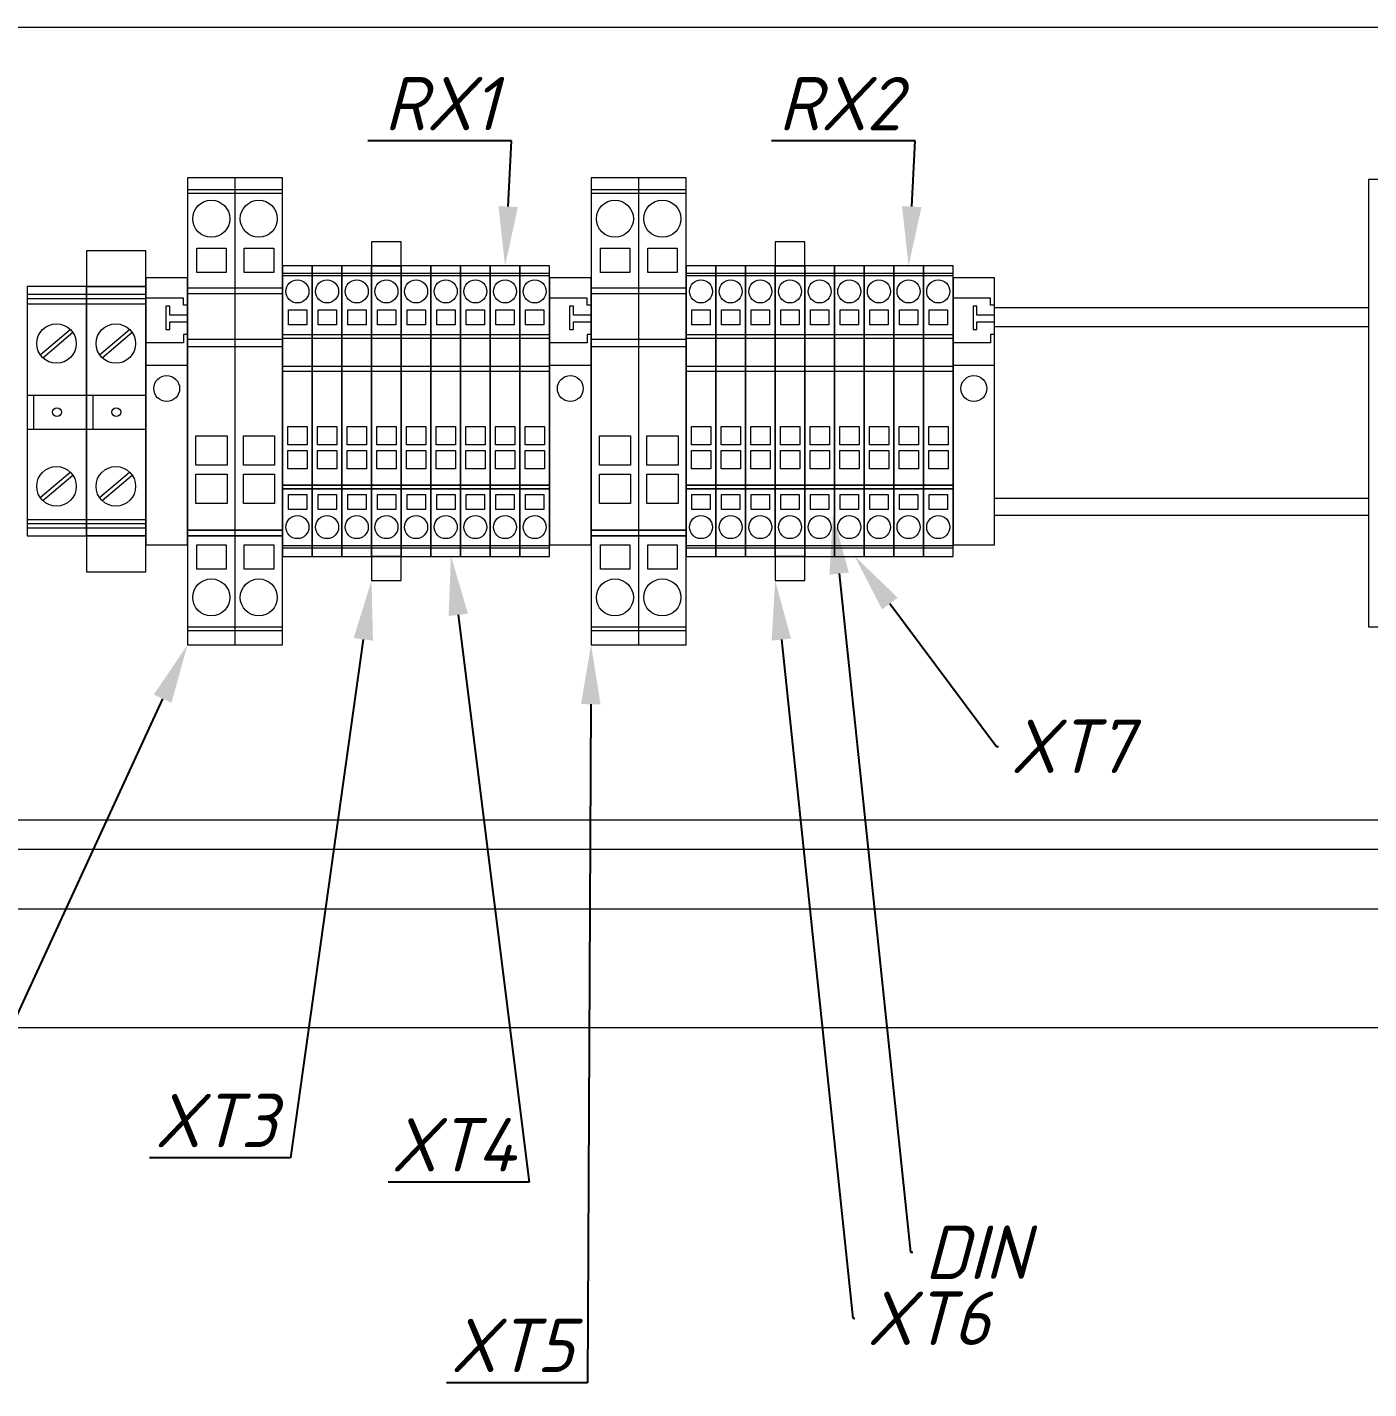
# Model space of a CAD drawing. Extents: x -319 to 3117, y -991 to 292.
# Drawn here: x 2478 to 2704.2, y -714.5 to -485.1 of the extents above; entities that cross this region are included whole.
import ezdxf
from ezdxf import colors
from ezdxf.entities.mleader import LeaderData, LeaderLine
from ezdxf.math import Vec2, Vec3

# ---------------------------------------------------------------- set-up
doc = ezdxf.new("R2010")
doc.units = 0
doc.layers.get('0').update_dxf_attribs({"lineweight": 15})
doc.styles.get("Standard").update_dxf_attribs({"font": 'GOST_Common Italic_0.ttf'})

msp = doc.modelspace()

# ---------------------------------------------------------------- linework, layer by layer
at = {"lineweight": 15}
for p, q in [((2383.861, -485.065), (2819.444, -485.065)), ((2505.021, -510.422), (2505.021, -589.15)), ((2513.055, -510.422), (2505.021, -510.422)), ((2513.021, -510.422), (2513.021, -589.15)), ((2521.055, -510.422), (2513.021, -510.422)), ((2513.055, -589.15), (2513.055, -510.422)), ((2521.055, -589.15), (2521.055, -510.422)), ((2573.055, -510.422), (2573.055, -589.15)), ((2581.088, -510.422), (2573.055, -510.422)), ((2581.055, -510.422), (2581.055, -589.15)), ((2589.088, -510.422), (2581.055, -510.422)), ((2581.088, -589.15), (2581.088, -510.422)), ((2589.088, -589.15), (2589.088, -510.422)), ((2505.021, -512.434), (2513.055, -512.434)), ((2505.021, -513.056), (2513.055, -513.056)), ((2513.021, -512.434), (2521.055, -512.434)), ((2513.021, -513.056), (2521.055, -513.056)), ((2573.055, -512.434), (2581.088, -512.434)), ((2573.055, -513.056), (2581.088, -513.056)), ((2581.055, -512.434), (2589.088, -512.434)), ((2581.055, -513.056), (2589.088, -513.056)), ((2521.055, -525.286), (2521.055, -574.286)), ((2526.055, -525.286), (2521.055, -525.286)), ((2526.055, -574.286), (2526.055, -525.286)), ((2526.055, -525.286), (2526.055, -574.286)), ((2531.055, -525.286), (2526.055, -525.286)), ((2531.055, -574.286), (2531.055, -525.286)), ((2531.055, -525.286), (2531.055, -574.286)), ((2536.055, -525.286), (2531.055, -525.286)), ((2536.055, -574.286), (2536.055, -525.286)), ((2536.055, -525.286), (2536.055, -574.286)), ((2541.055, -525.286), (2536.055, -525.286)), ((2541.055, -574.286), (2541.055, -525.286)), ((2541.055, -525.286), (2541.055, -574.286)), ((2546.055, -525.286), (2541.055, -525.286)), ((2546.055, -574.286), (2546.055, -525.286)), ((2546.055, -525.286), (2546.055, -574.286)), ((2551.055, -525.286), (2546.055, -525.286)), ((2551.055, -574.286), (2551.055, -525.286)), ((2551.055, -525.286), (2551.055, -574.286)), ((2556.055, -525.286), (2551.055, -525.286)), ((2556.055, -574.286), (2556.055, -525.286)), ((2556.055, -525.286), (2556.055, -574.286)), ((2561.055, -525.286), (2556.055, -525.286)), ((2561.055, -574.286), (2561.055, -525.286)), ((2561.055, -525.286), (2561.055, -574.286)), ((2566.055, -525.286), (2561.055, -525.286)), ((2566.055, -574.286), (2566.055, -525.286)), ((2589.088, -525.286), (2589.088, -574.286)), ((2594.088, -525.286), (2589.088, -525.286)), ((2594.088, -574.286), (2594.088, -525.286)), ((2594.088, -525.286), (2594.088, -574.286)), ((2599.088, -525.286), (2594.088, -525.286)), ((2599.088, -574.286), (2599.088, -525.286)), ((2599.088, -525.286), (2599.088, -574.286)), ((2604.088, -525.286), (2599.088, -525.286)), ((2604.088, -574.286), (2604.088, -525.286)), ((2604.088, -525.286), (2604.088, -574.286)), ((2609.088, -525.286), (2604.088, -525.286)), ((2609.088, -574.286), (2609.088, -525.286)), ((2609.088, -525.286), (2609.088, -574.286)), ((2614.088, -525.286), (2609.088, -525.286)), ((2614.088, -574.286), (2614.088, -525.286)), ((2614.088, -525.286), (2614.088, -574.286)), ((2619.088, -525.286), (2614.088, -525.286)), ((2619.088, -574.286), (2619.088, -525.286)), ((2619.088, -525.286), (2619.088, -574.286)), ((2624.088, -525.286), (2619.088, -525.286)), ((2624.088, -574.286), (2624.088, -525.286)), ((2624.088, -525.286), (2624.088, -574.286)), ((2629.088, -525.286), (2624.088, -525.286)), ((2629.088, -574.286), (2629.088, -525.286)), ((2629.088, -525.286), (2629.088, -574.286)), ((2634.088, -525.286), (2629.088, -525.286)), ((2634.088, -574.286), (2634.088, -525.286)), ((2498.021, -527.286), (2498.021, -572.286)), ((2505.021, -527.286), (2498.021, -527.286)), ((2505.021, -572.286), (2505.021, -527.286)), ((2521.055, -526.538), (2526.055, -526.538)), ((2521.055, -526.925), (2526.055, -526.925)), ((2526.055, -526.538), (2531.055, -526.538)), ((2526.055, -526.925), (2531.055, -526.925)), ((2531.055, -526.538), (2536.055, -526.538)), ((2531.055, -526.925), (2536.055, -526.925)), ((2536.055, -526.538), (2541.055, -526.538)), ((2536.055, -526.925), (2541.055, -526.925)), ((2541.055, -526.538), (2546.055, -526.538)), ((2541.055, -526.925), (2546.055, -526.925)), ((2546.055, -526.538), (2551.055, -526.538)), ((2546.055, -526.925), (2551.055, -526.925)), ((2551.055, -526.538), (2556.055, -526.538)), ((2551.055, -526.925), (2556.055, -526.925)), ((2556.055, -526.538), (2561.055, -526.538)), ((2556.055, -526.925), (2561.055, -526.925)), ((2561.055, -526.538), (2566.055, -526.538)), ((2561.055, -526.925), (2566.055, -526.925)), ((2566.055, -527.286), (2566.055, -572.286)), ((2573.055, -527.286), (2566.055, -527.286)), ((2573.055, -572.286), (2573.055, -527.286)), ((2589.088, -526.538), (2594.088, -526.538)), ((2589.088, -526.925), (2594.088, -526.925)), ((2594.088, -526.538), (2599.088, -526.538)), ((2594.088, -526.925), (2599.088, -526.925)), ((2599.088, -526.538), (2604.088, -526.538)), ((2599.088, -526.925), (2604.088, -526.925)), ((2604.088, -526.538), (2609.088, -526.538)), ((2604.088, -526.925), (2609.088, -526.925)), ((2609.088, -526.538), (2614.088, -526.538)), ((2609.088, -526.925), (2614.088, -526.925)), ((2614.088, -526.538), (2619.088, -526.538)), ((2614.088, -526.925), (2619.088, -526.925)), ((2619.088, -526.538), (2624.088, -526.538)), ((2619.088, -526.925), (2624.088, -526.925)), ((2624.088, -526.538), (2629.088, -526.538)), ((2624.088, -526.925), (2629.088, -526.925)), ((2629.088, -526.538), (2634.088, -526.538)), ((2629.088, -526.925), (2634.088, -526.925)), ((2634.088, -527.286), (2634.088, -572.286)), ((2641.088, -527.286), (2634.088, -527.286)), ((2641.088, -572.286), (2641.088, -527.286)), ((2478.021, -528.786), (2478.021, -570.786)), ((2488.021, -528.786), (2478.021, -528.786)), ((2478.021, -530.039), (2488.021, -530.039)), ((2488.021, -570.786), (2488.021, -528.786)), ((2488.021, -528.786), (2488.021, -570.786)), ((2498.021, -528.786), (2488.021, -528.786)), ((2488.021, -530.039), (2498.021, -530.039)), ((2498.021, -570.786), (2498.021, -528.786)), ((2505.021, -528.962), (2513.055, -528.962)), ((2505.021, -529.955), (2513.055, -529.955)), ((2513.021, -528.962), (2521.055, -528.962)), ((2513.021, -529.955), (2521.055, -529.955)), ((2573.055, -528.962), (2581.088, -528.962)), ((2573.055, -529.955), (2581.088, -529.955)), ((2581.055, -528.962), (2589.088, -528.962)), ((2581.055, -529.955), (2589.088, -529.955)), ((2478.021, -530.779), (2488.021, -530.779)), ((2478.021, -531.703), (2488.021, -531.703)), ((2488.021, -530.779), (2498.021, -530.779)), ((2488.021, -531.703), (2498.021, -531.703)), ((2504.351, -530.723), (2498.021, -530.723)), ((2502.037, -532.087), (2501.385, -532.087)), ((2501.385, -532.087), (2501.385, -536)), ((2502.037, -533.569), (2502.037, -532.087)), ((2504.351, -531.895), (2504.351, -530.723)), ((2505.021, -531.895), (2504.351, -531.895)), ((2572.384, -530.723), (2566.055, -530.723)), ((2570.07, -532.087), (2569.418, -532.087)), ((2569.418, -532.087), (2569.418, -536)), ((2570.07, -533.569), (2570.07, -532.087)), ((2572.384, -531.895), (2572.384, -530.723)), ((2573.055, -531.895), (2572.384, -531.895)), ((2640.417, -530.723), (2634.088, -530.723)), ((2638.104, -532.087), (2637.451, -532.087)), ((2637.451, -532.087), (2637.451, -536)), ((2638.104, -533.569), (2638.104, -532.087)), ((2640.417, -531.895), (2640.417, -530.723)), ((2641.088, -531.895), (2640.417, -531.895)), ((2641.088, -532.286), (2704.129, -532.286)), ((2704.129, -532.286), (2704.129, -567.286)), ((2503.224, -533.569), (2502.037, -533.569)), ((2505.021, -533.569), (2503.224, -533.569)), ((2571.257, -533.569), (2570.07, -533.569)), ((2573.055, -533.569), (2571.257, -533.569)), ((2639.29, -533.569), (2638.104, -533.569)), ((2641.088, -533.569), (2639.29, -533.569)), ((2480.21, -540.271), (2485.272, -535.995)), ((2480.64, -540.775), (2485.675, -536.473)), ((2490.21, -540.271), (2495.272, -535.995)), ((2490.64, -540.775), (2495.675, -536.473)), ((2501.385, -536), (2502.037, -536)), ((2502.037, -536), (2502.037, -534.696)), ((2502.037, -534.696), (2505.021, -534.696)), ((2505.021, -536.83), (2504.351, -536.83)), ((2504.351, -536.83), (2504.351, -538.253)), ((2521.055, -536.825), (2526.055, -536.825)), ((2526.055, -536.825), (2531.055, -536.825)), ((2531.055, -536.825), (2536.055, -536.825)), ((2536.055, -536.825), (2541.055, -536.825)), ((2541.055, -536.825), (2546.055, -536.825)), ((2546.055, -536.825), (2551.055, -536.825)), ((2551.055, -536.825), (2556.055, -536.825)), ((2556.055, -536.825), (2561.055, -536.825)), ((2561.055, -536.825), (2566.055, -536.825)), ((2569.418, -536), (2570.07, -536)), ((2570.07, -536), (2570.07, -534.696)), ((2570.07, -534.696), (2573.055, -534.696)), ((2573.055, -536.83), (2572.384, -536.83)), ((2572.384, -536.83), (2572.384, -538.253)), ((2589.088, -536.825), (2594.088, -536.825)), ((2594.088, -536.825), (2599.088, -536.825)), ((2599.088, -536.825), (2604.088, -536.825)), ((2604.088, -536.825), (2609.088, -536.825)), ((2609.088, -536.825), (2614.088, -536.825)), ((2614.088, -536.825), (2619.088, -536.825)), ((2619.088, -536.825), (2624.088, -536.825)), ((2624.088, -536.825), (2629.088, -536.825)), ((2629.088, -536.825), (2634.088, -536.825)), ((2637.451, -536), (2638.104, -536)), ((2638.104, -536), (2638.104, -534.696)), ((2638.104, -534.696), (2641.088, -534.696)), ((2641.088, -536.83), (2640.417, -536.83)), ((2640.417, -536.83), (2640.417, -538.253)), ((2641.088, -535.522), (2704.129, -535.522)), ((2504.351, -538.253), (2498.021, -538.253)), ((2505.021, -537.614), (2513.055, -537.614)), ((2505.021, -538.89), (2513.055, -538.89)), ((2513.021, -537.614), (2521.055, -537.614)), ((2513.021, -538.89), (2521.055, -538.89)), ((2521.055, -537.443), (2526.055, -537.443)), ((2526.055, -537.443), (2531.055, -537.443)), ((2531.055, -537.443), (2536.055, -537.443)), ((2536.055, -537.443), (2541.055, -537.443)), ((2541.055, -537.443), (2546.055, -537.443)), ((2546.055, -537.443), (2551.055, -537.443)), ((2551.055, -537.443), (2556.055, -537.443)), ((2556.055, -537.443), (2561.055, -537.443)), ((2561.055, -537.443), (2566.055, -537.443)), ((2572.384, -538.253), (2566.055, -538.253)), ((2573.055, -537.614), (2581.088, -537.614)), ((2573.055, -538.89), (2581.088, -538.89)), ((2581.055, -537.614), (2589.088, -537.614)), ((2581.055, -538.89), (2589.088, -538.89)), ((2589.088, -537.443), (2594.088, -537.443)), ((2594.088, -537.443), (2599.088, -537.443)), ((2599.088, -537.443), (2604.088, -537.443)), ((2604.088, -537.443), (2609.088, -537.443)), ((2609.088, -537.443), (2614.088, -537.443)), ((2614.088, -537.443), (2619.088, -537.443)), ((2619.088, -537.443), (2624.088, -537.443)), ((2624.088, -537.443), (2629.088, -537.443)), ((2629.088, -537.443), (2634.088, -537.443)), ((2640.417, -538.253), (2634.088, -538.253)), ((2498.021, -542.027), (2505.021, -542.027)), ((2521.055, -542.21), (2526.055, -542.21)), ((2521.055, -543.004), (2526.055, -543.004)), ((2526.055, -542.21), (2531.055, -542.21)), ((2526.055, -543.004), (2531.055, -543.004)), ((2531.055, -542.21), (2536.055, -542.21)), ((2531.055, -543.004), (2536.055, -543.004)), ((2536.055, -542.21), (2541.055, -542.21)), ((2536.055, -543.004), (2541.055, -543.004)), ((2541.055, -542.21), (2546.055, -542.21)), ((2541.055, -543.004), (2546.055, -543.004)), ((2546.055, -542.21), (2551.055, -542.21)), ((2546.055, -543.004), (2551.055, -543.004)), ((2551.055, -542.21), (2556.055, -542.21)), ((2551.055, -543.004), (2556.055, -543.004)), ((2556.055, -542.21), (2561.055, -542.21)), ((2556.055, -543.004), (2561.055, -543.004)), ((2561.055, -542.21), (2566.055, -542.21)), ((2561.055, -543.004), (2566.055, -543.004)), ((2566.055, -542.027), (2573.055, -542.027)), ((2589.088, -542.21), (2594.088, -542.21)), ((2589.088, -543.004), (2594.088, -543.004)), ((2594.088, -542.21), (2599.088, -542.21)), ((2594.088, -543.004), (2599.088, -543.004)), ((2599.088, -542.21), (2604.088, -542.21)), ((2599.088, -543.004), (2604.088, -543.004)), ((2604.088, -542.21), (2609.088, -542.21)), ((2604.088, -543.004), (2609.088, -543.004)), ((2609.088, -542.21), (2614.088, -542.21)), ((2609.088, -543.004), (2614.088, -543.004)), ((2614.088, -542.21), (2619.088, -542.21)), ((2614.088, -543.004), (2619.088, -543.004)), ((2619.088, -542.21), (2624.088, -542.21)), ((2619.088, -543.004), (2624.088, -543.004)), ((2624.088, -542.21), (2629.088, -542.21)), ((2624.088, -543.004), (2629.088, -543.004)), ((2629.088, -542.21), (2634.088, -542.21)), ((2629.088, -543.004), (2634.088, -543.004)), ((2634.088, -542.027), (2641.088, -542.027)), ((2478.021, -547.062), (2488.021, -547.062)), ((2479.059, -547.062), (2479.059, -552.793)), ((2488.021, -547.062), (2498.021, -547.062)), ((2489.059, -547.062), (2489.059, -552.793)), ((2478.021, -552.793), (2488.021, -552.793)), ((2488.021, -552.793), (2498.021, -552.793)), ((2480.21, -564.335), (2485.272, -560.058)), ((2480.64, -564.838), (2485.675, -560.536)), ((2490.21, -564.335), (2495.272, -560.058)), ((2490.64, -564.838), (2495.675, -560.536)), ((2641.088, -564.451), (2704.129, -564.451)), ((2478.021, -568.046), (2488.021, -568.046)), ((2478.021, -568.693), (2488.021, -568.693)), ((2488.021, -568.046), (2498.021, -568.046)), ((2488.021, -568.693), (2498.021, -568.693)), ((2641.088, -567.286), (2704.129, -567.286)), ((2478.021, -569.433), (2488.021, -569.433)), ((2478.021, -570.786), (2488.021, -570.786)), ((2488.021, -569.433), (2498.021, -569.433)), ((2488.021, -570.786), (2498.021, -570.786)), ((2498.021, -572.286), (2505.021, -572.286)), ((2521.055, -572.4), (2526.055, -572.4)), ((2521.055, -572.787), (2526.055, -572.787)), ((2526.055, -572.4), (2531.055, -572.4)), ((2526.055, -572.787), (2531.055, -572.787)), ((2531.055, -572.4), (2536.055, -572.4)), ((2531.055, -572.787), (2536.055, -572.787)), ((2536.055, -572.4), (2541.055, -572.4)), ((2536.055, -572.787), (2541.055, -572.787)), ((2541.055, -572.4), (2546.055, -572.4)), ((2541.055, -572.787), (2546.055, -572.787)), ((2546.055, -572.4), (2551.055, -572.4)), ((2546.055, -572.787), (2551.055, -572.787)), ((2551.055, -572.4), (2556.055, -572.4)), ((2551.055, -572.787), (2556.055, -572.787)), ((2556.055, -572.4), (2561.055, -572.4)), ((2556.055, -572.787), (2561.055, -572.787)), ((2561.055, -572.4), (2566.055, -572.4)), ((2561.055, -572.787), (2566.055, -572.787)), ((2566.055, -572.286), (2573.055, -572.286)), ((2589.088, -572.4), (2594.088, -572.4)), ((2589.088, -572.787), (2594.088, -572.787)), ((2594.088, -572.4), (2599.088, -572.4)), ((2594.088, -572.787), (2599.088, -572.787)), ((2599.088, -572.4), (2604.088, -572.4)), ((2599.088, -572.787), (2604.088, -572.787)), ((2604.088, -572.4), (2609.088, -572.4)), ((2604.088, -572.787), (2609.088, -572.787)), ((2609.088, -572.4), (2614.088, -572.4)), ((2609.088, -572.787), (2614.088, -572.787)), ((2614.088, -572.4), (2619.088, -572.4)), ((2614.088, -572.787), (2619.088, -572.787)), ((2619.088, -572.4), (2624.088, -572.4)), ((2619.088, -572.787), (2624.088, -572.787)), ((2624.088, -572.4), (2629.088, -572.4)), ((2624.088, -572.787), (2629.088, -572.787)), ((2629.088, -572.4), (2634.088, -572.4)), ((2629.088, -572.787), (2634.088, -572.787)), ((2634.088, -572.286), (2641.088, -572.286)), ((2521.055, -574.286), (2526.055, -574.286)), ((2526.055, -574.286), (2531.055, -574.286)), ((2531.055, -574.286), (2536.055, -574.286)), ((2536.055, -574.286), (2541.055, -574.286)), ((2541.055, -574.286), (2546.055, -574.286)), ((2546.055, -574.286), (2551.055, -574.286)), ((2551.055, -574.286), (2556.055, -574.286)), ((2556.055, -574.286), (2561.055, -574.286)), ((2561.055, -574.286), (2566.055, -574.286)), ((2589.088, -574.286), (2594.088, -574.286)), ((2594.088, -574.286), (2599.088, -574.286)), ((2599.088, -574.286), (2604.088, -574.286)), ((2604.088, -574.286), (2609.088, -574.286)), ((2609.088, -574.286), (2614.088, -574.286)), ((2614.088, -574.286), (2619.088, -574.286)), ((2619.088, -574.286), (2624.088, -574.286)), ((2624.088, -574.286), (2629.088, -574.286)), ((2629.088, -574.286), (2634.088, -574.286)), ((2505.021, -586.119), (2513.055, -586.119)), ((2505.021, -586.742), (2513.055, -586.742)), ((2513.021, -586.119), (2521.055, -586.119)), ((2513.021, -586.742), (2521.055, -586.742)), ((2573.055, -586.119), (2581.088, -586.119)), ((2573.055, -586.742), (2581.088, -586.742)), ((2581.055, -586.119), (2589.088, -586.119)), ((2581.055, -586.742), (2589.088, -586.742)), ((2505.021, -589.15), (2513.055, -589.15)), ((2505.021, -589.15), (2513.021, -589.15)), ((2513.021, -589.15), (2521.055, -589.15)), ((2513.021, -589.15), (2521.021, -589.15)), ((2573.055, -589.15), (2581.088, -589.15)), ((2573.055, -589.15), (2581.055, -589.15)), ((2581.055, -589.15), (2589.088, -589.15)), ((2581.055, -589.15), (2589.055, -589.15))]:
    msp.add_line(p, q, dxfattribs=at)
at = {"color": 0, "linetype": 'Continuous', "lineweight": 15, "extrusion": (0, 1, -2.22045e-16)}
for p, q in [((2383.861, -618.639), (2822.69, -618.639)), ((2822.69, -623.639), (2383.861, -623.639))]:
    msp.add_line(p, q, dxfattribs=at)
at = {"color": 0, "linetype": 'Continuous', "lineweight": 20, "extrusion": (0, 1, -2.22045e-16)}
for p, q in [((2372.661, -633.639), (2832.661, -633.639)), ((2352.661, -653.639), (2852.661, -653.639))]:
    msp.add_line(p, q, dxfattribs=at)
at = {"lineweight": 15}
for points in [[(2488.021, -528.786), (2498.021, -528.786), (2498.021, -522.724), (2488.021, -522.724)], [(2506.588, -522.296), (2511.555, -522.296), (2511.555, -526.409), (2506.588, -526.409)], [(2514.588, -522.296), (2519.555, -522.296), (2519.555, -526.409), (2514.588, -526.409)], [(2536.055, -525.286), (2541.055, -525.286), (2541.055, -521.249), (2536.055, -521.249)], [(2574.621, -522.296), (2579.588, -522.296), (2579.588, -526.409), (2574.621, -526.409)], [(2582.621, -522.296), (2587.588, -522.296), (2587.588, -526.409), (2582.621, -526.409)], [(2604.088, -525.286), (2609.088, -525.286), (2609.088, -521.249), (2604.088, -521.249)], [(2522.03, -532.676), (2525.121, -532.676), (2525.121, -535.236), (2522.03, -535.236)], [(2527.03, -532.676), (2530.121, -532.676), (2530.121, -535.236), (2527.03, -535.236)], [(2532.03, -532.676), (2535.121, -532.676), (2535.121, -535.236), (2532.03, -535.236)], [(2537.03, -532.676), (2540.121, -532.676), (2540.121, -535.236), (2537.03, -535.236)], [(2542.03, -532.676), (2545.121, -532.676), (2545.121, -535.236), (2542.03, -535.236)], [(2547.03, -532.676), (2550.121, -532.676), (2550.121, -535.236), (2547.03, -535.236)], [(2552.03, -532.676), (2555.121, -532.676), (2555.121, -535.236), (2552.03, -535.236)], [(2557.03, -532.676), (2560.121, -532.676), (2560.121, -535.236), (2557.03, -535.236)], [(2562.03, -532.676), (2565.121, -532.676), (2565.121, -535.236), (2562.03, -535.236)], [(2590.063, -532.676), (2593.154, -532.676), (2593.154, -535.236), (2590.063, -535.236)], [(2595.063, -532.676), (2598.154, -532.676), (2598.154, -535.236), (2595.063, -535.236)], [(2600.063, -532.676), (2603.154, -532.676), (2603.154, -535.236), (2600.063, -535.236)], [(2605.063, -532.676), (2608.154, -532.676), (2608.154, -535.236), (2605.063, -535.236)], [(2610.063, -532.676), (2613.154, -532.676), (2613.154, -535.236), (2610.063, -535.236)], [(2615.063, -532.676), (2618.154, -532.676), (2618.154, -535.236), (2615.063, -535.236)], [(2620.063, -532.676), (2623.154, -532.676), (2623.154, -535.236), (2620.063, -535.236)], [(2625.063, -532.676), (2628.154, -532.676), (2628.154, -535.236), (2625.063, -535.236)], [(2630.063, -532.676), (2633.154, -532.676), (2633.154, -535.236), (2630.063, -535.236)], [(2521.941, -552.362), (2525.209, -552.362), (2525.209, -555.451), (2521.941, -555.451)], [(2526.941, -552.362), (2530.209, -552.362), (2530.209, -555.451), (2526.941, -555.451)], [(2531.941, -552.362), (2535.209, -552.362), (2535.209, -555.451), (2531.941, -555.451)], [(2536.941, -552.362), (2540.209, -552.362), (2540.209, -555.451), (2536.941, -555.451)], [(2541.941, -552.362), (2545.209, -552.362), (2545.209, -555.451), (2541.941, -555.451)], [(2546.941, -552.362), (2550.209, -552.362), (2550.209, -555.451), (2546.941, -555.451)], [(2551.941, -552.362), (2555.209, -552.362), (2555.209, -555.451), (2551.941, -555.451)], [(2556.941, -552.362), (2560.209, -552.362), (2560.209, -555.451), (2556.941, -555.451)], [(2561.941, -552.362), (2565.209, -552.362), (2565.209, -555.451), (2561.941, -555.451)], [(2589.975, -552.362), (2593.243, -552.362), (2593.243, -555.451), (2589.975, -555.451)], [(2594.975, -552.362), (2598.243, -552.362), (2598.243, -555.451), (2594.975, -555.451)], [(2599.975, -552.362), (2603.243, -552.362), (2603.243, -555.451), (2599.975, -555.451)], [(2604.975, -552.362), (2608.243, -552.362), (2608.243, -555.451), (2604.975, -555.451)], [(2609.975, -552.362), (2613.243, -552.362), (2613.243, -555.451), (2609.975, -555.451)], [(2614.975, -552.362), (2618.243, -552.362), (2618.243, -555.451), (2614.975, -555.451)], [(2619.975, -552.362), (2623.243, -552.362), (2623.243, -555.451), (2619.975, -555.451)], [(2624.975, -552.362), (2628.243, -552.362), (2628.243, -555.451), (2624.975, -555.451)], [(2629.975, -552.362), (2633.243, -552.362), (2633.243, -555.451), (2629.975, -555.451)], [(2506.446, -553.924), (2511.696, -553.924), (2511.696, -558.888), (2506.446, -558.888)], [(2514.446, -553.924), (2519.696, -553.924), (2519.696, -558.888), (2514.446, -558.888)], [(2574.479, -553.924), (2579.73, -553.924), (2579.73, -558.888), (2574.479, -558.888)], [(2582.479, -553.924), (2587.73, -553.924), (2587.73, -558.888), (2582.479, -558.888)], [(2521.941, -556.378), (2525.209, -556.378), (2525.209, -559.468), (2521.941, -559.468)], [(2526.941, -556.378), (2530.209, -556.378), (2530.209, -559.468), (2526.941, -559.468)], [(2531.941, -556.378), (2535.209, -556.378), (2535.209, -559.468), (2531.941, -559.468)], [(2536.941, -556.378), (2540.209, -556.378), (2540.209, -559.468), (2536.941, -559.468)], [(2541.941, -556.378), (2545.209, -556.378), (2545.209, -559.468), (2541.941, -559.468)], [(2546.941, -556.378), (2550.209, -556.378), (2550.209, -559.468), (2546.941, -559.468)], [(2551.941, -556.378), (2555.209, -556.378), (2555.209, -559.468), (2551.941, -559.468)], [(2556.941, -556.378), (2560.209, -556.378), (2560.209, -559.468), (2556.941, -559.468)], [(2561.941, -556.378), (2565.209, -556.378), (2565.209, -559.468), (2561.941, -559.468)], [(2589.975, -556.378), (2593.243, -556.378), (2593.243, -559.468), (2589.975, -559.468)], [(2594.975, -556.378), (2598.243, -556.378), (2598.243, -559.468), (2594.975, -559.468)], [(2599.975, -556.378), (2603.243, -556.378), (2603.243, -559.468), (2599.975, -559.468)], [(2604.975, -556.378), (2608.243, -556.378), (2608.243, -559.468), (2604.975, -559.468)], [(2609.975, -556.378), (2613.243, -556.378), (2613.243, -559.468), (2609.975, -559.468)], [(2614.975, -556.378), (2618.243, -556.378), (2618.243, -559.468), (2614.975, -559.468)], [(2619.975, -556.378), (2623.243, -556.378), (2623.243, -559.468), (2619.975, -559.468)], [(2624.975, -556.378), (2628.243, -556.378), (2628.243, -559.468), (2624.975, -559.468)], [(2629.975, -556.378), (2633.243, -556.378), (2633.243, -559.468), (2629.975, -559.468)], [(2506.446, -560.377), (2511.696, -560.377), (2511.696, -565.341), (2506.446, -565.341)], [(2514.446, -560.377), (2519.696, -560.377), (2519.696, -565.341), (2514.446, -565.341)], [(2574.479, -560.377), (2579.73, -560.377), (2579.73, -565.341), (2574.479, -565.341)], [(2582.479, -560.377), (2587.73, -560.377), (2587.73, -565.341), (2582.479, -565.341)], [(2521.055, -562.248), (2526.055, -562.248), (2526.055, -562.248), (2521.055, -562.248)], [(2521.055, -562.866), (2526.055, -562.866), (2526.055, -562.866), (2521.055, -562.866)], [(2522.03, -563.793), (2525.121, -563.793), (2525.121, -566.353), (2522.03, -566.353)], [(2526.055, -562.248), (2531.055, -562.248), (2531.055, -562.248), (2526.055, -562.248)], [(2526.055, -562.866), (2531.055, -562.866), (2531.055, -562.866), (2526.055, -562.866)], [(2527.03, -563.793), (2530.121, -563.793), (2530.121, -566.353), (2527.03, -566.353)], [(2531.055, -562.248), (2536.055, -562.248), (2536.055, -562.248), (2531.055, -562.248)], [(2531.055, -562.866), (2536.055, -562.866), (2536.055, -562.866), (2531.055, -562.866)], [(2532.03, -563.793), (2535.121, -563.793), (2535.121, -566.353), (2532.03, -566.353)], [(2536.055, -562.248), (2541.055, -562.248), (2541.055, -562.248), (2536.055, -562.248)], [(2536.055, -562.866), (2541.055, -562.866), (2541.055, -562.866), (2536.055, -562.866)], [(2537.03, -563.793), (2540.121, -563.793), (2540.121, -566.353), (2537.03, -566.353)], [(2541.055, -562.248), (2546.055, -562.248), (2546.055, -562.248), (2541.055, -562.248)], [(2541.055, -562.866), (2546.055, -562.866), (2546.055, -562.866), (2541.055, -562.866)], [(2542.03, -563.793), (2545.121, -563.793), (2545.121, -566.353), (2542.03, -566.353)], [(2546.055, -562.248), (2551.055, -562.248), (2551.055, -562.248), (2546.055, -562.248)], [(2546.055, -562.866), (2551.055, -562.866), (2551.055, -562.866), (2546.055, -562.866)], [(2547.03, -563.793), (2550.121, -563.793), (2550.121, -566.353), (2547.03, -566.353)], [(2551.055, -562.248), (2556.055, -562.248), (2556.055, -562.248), (2551.055, -562.248)], [(2551.055, -562.866), (2556.055, -562.866), (2556.055, -562.866), (2551.055, -562.866)], [(2552.03, -563.793), (2555.121, -563.793), (2555.121, -566.353), (2552.03, -566.353)], [(2556.055, -562.248), (2561.055, -562.248), (2561.055, -562.248), (2556.055, -562.248)], [(2556.055, -562.866), (2561.055, -562.866), (2561.055, -562.866), (2556.055, -562.866)], [(2557.03, -563.793), (2560.121, -563.793), (2560.121, -566.353), (2557.03, -566.353)], [(2561.055, -562.248), (2566.055, -562.248), (2566.055, -562.248), (2561.055, -562.248)], [(2561.055, -562.866), (2566.055, -562.866), (2566.055, -562.866), (2561.055, -562.866)], [(2562.03, -563.793), (2565.121, -563.793), (2565.121, -566.353), (2562.03, -566.353)], [(2589.088, -562.248), (2594.088, -562.248), (2594.088, -562.248), (2589.088, -562.248)], [(2589.088, -562.866), (2594.088, -562.866), (2594.088, -562.866), (2589.088, -562.866)], [(2590.063, -563.793), (2593.154, -563.793), (2593.154, -566.353), (2590.063, -566.353)], [(2594.088, -562.248), (2599.088, -562.248), (2599.088, -562.248), (2594.088, -562.248)], [(2594.088, -562.866), (2599.088, -562.866), (2599.088, -562.866), (2594.088, -562.866)], [(2595.063, -563.793), (2598.154, -563.793), (2598.154, -566.353), (2595.063, -566.353)], [(2599.088, -562.248), (2604.088, -562.248), (2604.088, -562.248), (2599.088, -562.248)], [(2599.088, -562.866), (2604.088, -562.866), (2604.088, -562.866), (2599.088, -562.866)], [(2600.063, -563.793), (2603.154, -563.793), (2603.154, -566.353), (2600.063, -566.353)], [(2604.088, -562.248), (2609.088, -562.248), (2609.088, -562.248), (2604.088, -562.248)], [(2604.088, -562.866), (2609.088, -562.866), (2609.088, -562.866), (2604.088, -562.866)], [(2605.063, -563.793), (2608.154, -563.793), (2608.154, -566.353), (2605.063, -566.353)], [(2609.088, -562.248), (2614.088, -562.248), (2614.088, -562.248), (2609.088, -562.248)], [(2609.088, -562.866), (2614.088, -562.866), (2614.088, -562.866), (2609.088, -562.866)], [(2610.063, -563.793), (2613.154, -563.793), (2613.154, -566.353), (2610.063, -566.353)], [(2614.088, -562.248), (2619.088, -562.248), (2619.088, -562.248), (2614.088, -562.248)], [(2614.088, -562.866), (2619.088, -562.866), (2619.088, -562.866), (2614.088, -562.866)], [(2615.063, -563.793), (2618.154, -563.793), (2618.154, -566.353), (2615.063, -566.353)], [(2619.088, -562.248), (2624.088, -562.248), (2624.088, -562.248), (2619.088, -562.248)], [(2619.088, -562.866), (2624.088, -562.866), (2624.088, -562.866), (2619.088, -562.866)], [(2620.063, -563.793), (2623.154, -563.793), (2623.154, -566.353), (2620.063, -566.353)], [(2624.088, -562.248), (2629.088, -562.248), (2629.088, -562.248), (2624.088, -562.248)], [(2624.088, -562.866), (2629.088, -562.866), (2629.088, -562.866), (2624.088, -562.866)], [(2625.063, -563.793), (2628.154, -563.793), (2628.154, -566.353), (2625.063, -566.353)], [(2629.088, -562.248), (2634.088, -562.248), (2634.088, -562.248), (2629.088, -562.248)], [(2629.088, -562.866), (2634.088, -562.866), (2634.088, -562.866), (2629.088, -562.866)], [(2630.063, -563.793), (2633.154, -563.793), (2633.154, -566.353), (2630.063, -566.353)], [(2488.021, -576.849), (2498.021, -576.849), (2498.021, -570.786), (2488.021, -570.786)], [(2505.021, -569.809), (2513.055, -569.809), (2513.055, -569.809), (2505.021, -569.809)], [(2505.021, -570.802), (2513.055, -570.802), (2513.055, -570.802), (2505.021, -570.802)], [(2513.021, -569.809), (2521.055, -569.809), (2521.055, -569.809), (2513.021, -569.809)], [(2513.021, -570.802), (2521.055, -570.802), (2521.055, -570.802), (2513.021, -570.802)], [(2573.055, -569.809), (2581.088, -569.809), (2581.088, -569.809), (2573.055, -569.809)], [(2573.055, -570.802), (2581.088, -570.802), (2581.088, -570.802), (2573.055, -570.802)], [(2581.055, -569.809), (2589.088, -569.809), (2589.088, -569.809), (2581.055, -569.809)], [(2581.055, -570.802), (2589.088, -570.802), (2589.088, -570.802), (2581.055, -570.802)], [(2506.588, -572.291), (2511.555, -572.291), (2511.555, -576.404), (2506.588, -576.404)], [(2514.588, -572.291), (2519.555, -572.291), (2519.555, -576.404), (2514.588, -576.404)], [(2574.621, -572.291), (2579.588, -572.291), (2579.588, -576.404), (2574.621, -576.404)], [(2582.621, -572.291), (2587.588, -572.291), (2587.588, -576.404), (2582.621, -576.404)], [(2536.055, -578.323), (2541.055, -578.323), (2541.055, -574.286), (2536.055, -574.286)], [(2604.088, -578.323), (2609.088, -578.323), (2609.088, -574.286), (2604.088, -574.286)]]:
    msp.add_lwpolyline(points, close=True, dxfattribs=at)
for centre, radius in [((2509.038, -517.332), 3.12), ((2517.038, -517.332), 3.12), ((2577.071, -517.332), 3.12), ((2585.071, -517.332), 3.12), ((2523.555, -529.587), 1.942), ((2528.555, -529.587), 1.942), ((2533.555, -529.587), 1.942), ((2538.555, -529.587), 1.942), ((2543.555, -529.587), 1.942), ((2548.555, -529.587), 1.942), ((2553.555, -529.587), 1.942), ((2558.555, -529.587), 1.942), ((2563.555, -529.587), 1.942), ((2591.588, -529.587), 1.942), ((2596.588, -529.587), 1.942), ((2601.588, -529.587), 1.942), ((2606.588, -529.587), 1.942), ((2611.588, -529.587), 1.942), ((2616.588, -529.587), 1.942), ((2621.588, -529.587), 1.942), ((2626.588, -529.587), 1.942), ((2631.588, -529.587), 1.942), ((2482.943, -538.373), 3.328), ((2492.943, -538.373), 3.328), ((2501.521, -545.958), 2.182), ((2569.555, -545.958), 2.182), ((2637.588, -545.958), 2.182), ((2483.021, -549.928), 0.74), ((2493.021, -549.928), 0.74), ((2482.943, -562.436), 3.328), ((2492.943, -562.436), 3.328), ((2523.555, -569.31), 1.942), ((2528.555, -569.31), 1.942), ((2533.555, -569.31), 1.942), ((2538.555, -569.31), 1.942), ((2543.555, -569.31), 1.942), ((2548.555, -569.31), 1.942), ((2553.555, -569.31), 1.942), ((2558.555, -569.31), 1.942), ((2563.555, -569.31), 1.942), ((2591.588, -569.31), 1.942), ((2596.588, -569.31), 1.942), ((2601.588, -569.31), 1.942), ((2606.588, -569.31), 1.942), ((2611.588, -569.31), 1.942), ((2616.588, -569.31), 1.942), ((2621.588, -569.31), 1.942), ((2626.588, -569.31), 1.942), ((2631.588, -569.31), 1.942), ((2509.038, -581.155), 3.12), ((2517.038, -581.155), 3.12), ((2577.071, -581.155), 3.12), ((2585.071, -581.155), 3.12)]:
    msp.add_circle(centre, radius, dxfattribs=at)
msp.add_open_spline([(2713.254, -513.814), (2713.254, -513.814), (2740.629, -513.814), (2740.629, -513.814), (2740.629, -513.814), (2740.629, -513.814), (2740.629, -586.118), (2740.629, -586.118), (2740.629, -586.118), (2740.629, -586.118), (2740.629, -589.215), (2740.629, -589.215), (2740.629, -589.215), (2740.629, -589.215), (2731.504, -589.215), (2731.504, -589.215), (2731.504, -589.215), (2731.504, -589.215), (2731.504, -586.118), (2731.504, -586.118), (2731.504, -586.118), (2731.504, -586.118), (2704.129, -586.118), (2704.129, -586.118), (2704.129, -586.118), (2704.129, -586.118), (2704.129, -523.11), (2704.129, -523.11), (2704.129, -523.11), (2704.129, -523.11), (2704.129, -513.814), (2704.129, -513.814), (2704.129, -513.814), (2704.129, -513.814), (2704.129, -510.715), (2704.129, -510.715), (2704.129, -510.715), (2704.129, -510.715), (2713.254, -510.715), (2713.254, -510.715), (2713.254, -510.715), (2713.254, -510.715), (2713.254, -513.814), (2713.254, -513.814)], degree=3, knots=[0, 0, 0, 0, 0.0909091, 0.0909091, 0.0909091, 0.0909091, 0.1818182, 0.1818182, 0.1818182, 0.1818182, 0.2727273, 0.2727273, 0.2727273, 0.2727273, 0.3636364, 0.3636364, 0.3636364, 0.3636364, 0.4545455, 0.4545455, 0.4545455, 0.4545455, 0.5454545, 0.5454545, 0.5454545, 0.5454546, 0.6363636, 0.6363636, 0.6363636, 0.6363636, 0.7272727, 0.7272727, 0.7272727, 0.7272727, 0.8181818, 0.8181818, 0.8181818, 0.8181818, 0.9090909, 0.9090909, 0.9090909, 0.9090909, 1, 1, 1, 1], dxfattribs=at)

# ---------------------------------------------------------------- leaders
ml = msp.add_multileader_mtext('Standard', dxfattribs=at)
ml.set_content('RX1', color=256)
ml.set_leader_properties()
ml.build(insert=Vec2(0, 0))
ml.multileader.update_dxf_attribs({"text_right_attachment_type": 6, "dogleg_length": 0.36, "arrow_head_size": 10})
ctx = ml.context
ctx.base_point, ctx.char_height, ctx.arrow_head_size, ctx.plane_origin = Vec3(2534.533, -497.935), 9, 10, Vec3(2457.35, -774.015)
ctx.right_attachment, ctx.text_align_type = 6, 2
notes = []
notes.append((ctx, [(0, (1, 1, 0), (2559.668, -504.235), (-1, 0), 0.36, [(0, [(2558.555, -525.286)], 0, [])])]))
ctx.mtext.insert, ctx.mtext.alignment, ctx.mtext.flow_direction = Vec3(2557.308, -493.435), 3, 5
ml = msp.add_multileader_mtext('Standard', dxfattribs=at)
ml.set_content('RX2', color=256)
ml.set_leader_properties()
ml.build(insert=Vec2(0, 0))
ml.multileader.update_dxf_attribs({"text_right_attachment_type": 6, "dogleg_length": 0.36, "arrow_head_size": 10})
ctx = ml.context
ctx.base_point, ctx.char_height, ctx.arrow_head_size, ctx.plane_origin = Vec3(2601.107, -497.935), 9, 10, Vec3(2525.383, -774.015)
ctx.right_attachment, ctx.text_align_type = 6, 2
notes.append((ctx, [(0, (1, 1, 0), (2627.701, -504.235), (-1, 0), 0.36, [(0, [(2626.588, -525.286)], 0, [])])]))
ctx.mtext.insert, ctx.mtext.alignment, ctx.mtext.flow_direction = Vec3(2625.341, -493.435), 3, 5
ml = msp.add_multileader_mtext('Standard', dxfattribs=at)
ml.set_content('DIN', color=256)
ml.set_leader_properties()
ml.build(insert=Vec2(0, 0))
ml.multileader.update_dxf_attribs({"text_right_attachment_type": 6, "dogleg_length": 0.36, "arrow_head_size": 10})
ctx = ml.context
ctx.base_point, ctx.char_height, ctx.arrow_head_size, ctx.plane_origin = Vec3(2627.288, -691.523), 9, 10, Vec3(2495.737, -744.141)
ctx.right_attachment = 6
notes.append((ctx, [(1, (1, 1, 0), (2626.928, -691.523), (1, 0), 0.36, [(0, [(2613.835, -567.208)], 0, [])])]))
ctx.mtext.insert, ctx.mtext.flow_direction = Vec3(2629.288, -687.023), 5
ml = msp.add_multileader_mtext('Standard', dxfattribs=at)
ml.set_content('XT4', color=256)
ml.set_leader_properties()
ml.build(insert=Vec2(0, 0))
ml.multileader.update_dxf_attribs({"text_right_attachment_type": 6, "dogleg_length": 0.36, "arrow_head_size": 10})
ctx = ml.context
ctx.base_point, ctx.char_height, ctx.arrow_head_size, ctx.plane_origin = Vec3(2536.397, -673.401), 9, 10, Vec3(2431.337, -751.11)
ctx.right_attachment, ctx.text_align_type = 6, 2
notes.append((ctx, [(0, (1, 1, 0), (2562.637, -679.701), (-1, 0), 0.36, [(0, [(2549.435, -574.177)], 0, [])])]))
ctx.mtext.insert, ctx.mtext.alignment, ctx.mtext.flow_direction = Vec3(2560.277, -668.901), 3, 5
ml = msp.add_multileader_mtext('Standard', dxfattribs=at)
ml.set_content('XT7', color=256)
ml.set_leader_properties()
ml.build(insert=Vec2(0, 0))
ml.multileader.update_dxf_attribs({"text_right_attachment_type": 6, "dogleg_length": 0.36, "arrow_head_size": 10})
ctx = ml.context
ctx.base_point, ctx.char_height, ctx.arrow_head_size, ctx.plane_origin = Vec3(2641.763, -606.297), 9, 10, Vec3(2499.371, -751.11)
ctx.right_attachment = 6
notes.append((ctx, [(1, (1, 1, 0), (2641.403, -606.297), (1, 0), 0.36, [(0, [(2617.469, -574.177)], 0, [])])]))
ctx.mtext.insert, ctx.mtext.flow_direction = Vec3(2643.763, -601.739), 5
ml = msp.add_multileader_mtext('Standard', dxfattribs=at)
ml.set_content('XT3', color=256)
ml.set_leader_properties()
ml.build(insert=Vec2(0, 0))
ml.multileader.update_dxf_attribs({"text_right_attachment_type": 6, "dogleg_length": 0.36, "arrow_head_size": 10})
ctx = ml.context
ctx.base_point, ctx.char_height, ctx.arrow_head_size, ctx.plane_origin = Vec3(2495.801, -669.316), 9, 10, Vec3(2417.957, -755.256)
ctx.right_attachment, ctx.text_align_type = 6, 2
notes.append((ctx, [(0, (1, 1, 0), (2522.382, -675.616), (-1, 0), 0.36, [(0, [(2536.055, -578.323)], 0, [])])]))
ctx.mtext.insert, ctx.mtext.alignment, ctx.mtext.flow_direction = Vec3(2520.022, -664.816), 3, 5
ml = msp.add_multileader_mtext('Standard', dxfattribs=at)
ml.set_content('XT6', color=256)
ml.set_leader_properties()
ml.build(insert=Vec2(0, 0))
ml.multileader.update_dxf_attribs({"text_right_attachment_type": 6, "dogleg_length": 0.36, "arrow_head_size": 10})
ctx = ml.context
ctx.base_point, ctx.char_height, ctx.arrow_head_size, ctx.plane_origin = Vec3(2617.541, -702.638), 9, 10, Vec3(2485.99, -755.256)
ctx.right_attachment = 6
notes.append((ctx, [(1, (1, 1, 0), (2617.181, -702.638), (1, 0), 0.36, [(0, [(2604.088, -578.323)], 0, [])])]))
ctx.mtext.insert, ctx.mtext.flow_direction = Vec3(2619.541, -698.138), 5
ml = msp.add_multileader_mtext('Standard', dxfattribs=at)
ml.set_content('XT2', color=256)
ml.set_leader_properties()
ml.build(insert=Vec2(0, 0))
ml.multileader.update_dxf_attribs({"text_right_attachment_type": 6, "dogleg_length": 0.36, "arrow_head_size": 10})
ctx = ml.context
ctx.base_point, ctx.char_height, ctx.arrow_head_size, ctx.plane_origin = Vec3(2431.599, -684.389), 9, 10, Vec3(2375.81, -750.066)
ctx.right_attachment, ctx.text_align_type = 6, 2
notes.append((ctx, [(0, (1, 1, 0), (2458.187, -690.689), (-1, 0), 0.36, [(0, [(2505.021, -589.15)], 0, [])])]))
ctx.mtext.insert, ctx.mtext.alignment, ctx.mtext.flow_direction = Vec3(2455.827, -679.889), 3, 5
ml = msp.add_multileader_mtext('Standard', dxfattribs=at)
ml.set_content('XT5', color=256)
ml.set_leader_properties()
ml.build(insert=Vec2(0, 0))
ml.multileader.update_dxf_attribs({"text_right_attachment_type": 6, "dogleg_length": 0.36, "arrow_head_size": 10})
ctx = ml.context
ctx.base_point, ctx.char_height, ctx.arrow_head_size, ctx.plane_origin = Vec3(2545.944, -707.208), 9, 10, Vec3(2443.844, -750.066)
ctx.right_attachment, ctx.text_align_type = 6, 2
notes.append((ctx, [(0, (1, 1, 0), (2572.47, -713.508), (-1, 0), 0.36, [(0, [(2573.055, -589.15)], 0, [])])]))
ctx.mtext.insert, ctx.mtext.alignment, ctx.mtext.flow_direction = Vec3(2570.11, -702.708), 3, 5
for ctx, leaders in notes:
    for number, flags, end, landing, length, lines in leaders:
        leader = LeaderData()
        leader.index, (leader.has_last_leader_line, leader.has_dogleg_vector, leader.attachment_direction) = number, flags
        leader.last_leader_point, leader.dogleg_vector, leader.dogleg_length = Vec3(end), Vec3(landing), length
        for number, points, colour, breaks in lines:
            line = LeaderLine()
            line.index, line.vertices, line.color, line.breaks = number, Vec3.list(points), colors.encode_raw_color(colour), breaks
            leader.lines.append(line)
        ctx.leaders.append(leader)

doc.saveas('drawing.dxf')
